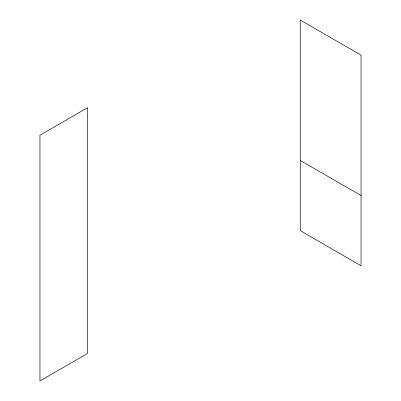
<?xml version="1.0" encoding="UTF-8"?>
<svg xmlns="http://www.w3.org/2000/svg" width="401" height="401" viewBox="0 0 401 401"><rect width="100%" height="100%" fill="white"/><g stroke="black" fill="none" stroke-linecap="round" stroke-linejoin="round"><path stroke-width="0.6" d="M300.249 160.46L361.05 195.563M87.448 107.804L39.95 135.227L39.95 380.95L87.448 353.527L87.448 107.804M361.05 55.153L300.249 20.05L300.249 230.665L361.05 265.768L361.05 55.153"/></g></svg>
